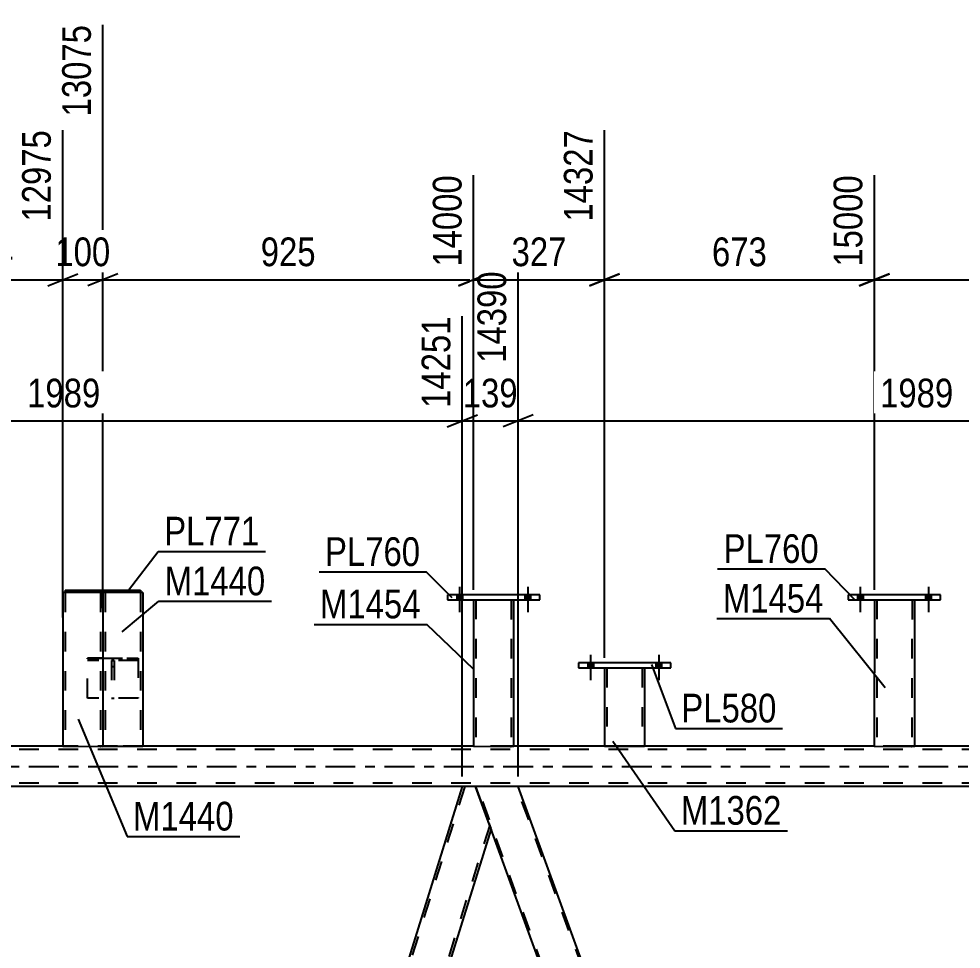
# Model space of a CAD drawing. Header units: millimetres. Extents: x -45 to 796, y -433 to 161.
# Drawn here: x 525.8 to 619.8, y -18.2 to 74.6 of the extents above; entities that cross this region are included whole.
import ezdxf

# ---------------------------------------------------------------- set-up
doc = ezdxf.new("R2010")
doc.units = ezdxf.units.MM
doc.linetypes.add('DXK_LINE_DOT2', pattern=[3.9198, 1.9599, -1.9599])
doc.linetypes.add('DXK_LINE_DOT3', pattern=[5.9187, 2.979, -0.9799, 0.9799, -0.9799])
doc.styles.add('Arial Narrow', font='ARIALN.TTF', dxfattribs={"height": 0.2})

# ---------------------------------------------------------------- blocks, each defined once
blk = doc.blocks.new('Part-814760973-3890 - 3734')
at = {"color": 2, "linetype": 'Continuous'}
for p, q in [((581.626, 10.324), (581.626, 9.844)), ((590.826, 10.324), (581.626, 10.324)), ((581.626, 9.844), (590.826, 9.844)), ((590.826, 9.844), (590.826, 10.324))]:
    blk.add_line(p, q, dxfattribs=at)
blk = doc.blocks.new('Bolt-814760973-3817 - 3734')
at = {"linetype": 'Continuous'}
for points in [[(609.47, 16.64), (610.03, 16.639), (610.03, 17.119), (609.47, 17.12)], [(609.47, 16.64), (610.03, 16.639), (610.03, 17.119), (609.47, 17.12)], [(616.27, 16.637), (616.83, 16.637), (616.83, 17.117), (616.27, 17.117)], [(616.27, 16.637), (616.83, 16.637), (616.83, 17.117), (616.27, 17.117)]]:
    blk.add_hatch(color=1, dxfattribs=at).paths.add_polyline_path(points)
at = {"color": 1, "linetype": 'Continuous'}
for p, q in [((609.75, 17.919), (609.75, 15.399)), ((609.75, 17.919), (609.75, 15.399)), ((616.55, 17.917), (616.55, 15.397)), ((616.55, 17.917), (616.55, 15.397)), ((609.47, 17.12), (609.47, 16.64)), ((609.47, 17.12), (609.47, 16.64)), ((610.03, 17.119), (610.03, 16.639)), ((610.03, 17.119), (610.03, 16.639)), ((616.27, 17.117), (616.27, 16.637)), ((616.27, 17.117), (616.27, 16.637)), ((616.83, 17.117), (616.83, 16.637)), ((616.83, 17.117), (616.83, 16.637))]:
    blk.add_line(p, q, dxfattribs=at)
blk = doc.blocks.new('Part-814760973-3955 - 3734')
at = {"color": 2, "linetype": 'Continuous'}
for p, q in [((571.15, 16.639), (571.146, 2)), ((575.15, 16.638), (575.146, 1.999)), ((571.146, 2), (575.146, 1.999))]:
    blk.add_line(p, q, dxfattribs=at)
at = {"color": 7, "linetype": 'DXK_LINE_DOT2'}
for p, q in [((571.15, 16.639), (575.15, 16.638)), ((571.39, 16.639), (571.386, 2)), ((574.91, 16.638), (574.906, 1.999)), ((574.849, 1.999), (574.887, 1.999)), ((574.849, 1.999), (574.887, 1.999)), ((574.887, 1.999), (574.906, 1.999)), ((574.887, 1.999), (574.906, 1.999))]:
    blk.add_line(p, q, dxfattribs=at)
blk = doc.blocks.new('Part-814760973-4137 - 3734')
at = {"color": 2, "linetype": 'Continuous'}
for p, q in [((575.602, -2), (571.345, -2)), ((617.97, -118.404), (575.602, -2)), ((613.713, -118.404), (572.875, -6.201))]:
    blk.add_line(p, q, dxfattribs=at)
at = {"color": 7, "linetype": 'DXK_LINE_DOT2'}
for p, q in [((571.345, -2), (572.875, -6.201)), ((615.636, -123.22), (571.516, -2)), ((619.552, -123.22), (575.432, -2)), ((615.466, -123.22), (613.713, -118.404)), ((619.723, -123.22), (617.97, -118.404)), ((619.723, -123.22), (615.466, -123.22))]:
    blk.add_line(p, q, dxfattribs=at)
blk = doc.blocks.new('Bolt-814760973-3960 - 3734')
at = {"linetype": 'Continuous'}
for points in [[(582.546, 9.844), (583.106, 9.844), (583.106, 10.324), (582.546, 10.324)], [(582.546, 9.844), (583.106, 9.844), (583.106, 10.324), (582.546, 10.324)], [(589.346, 9.844), (589.906, 9.844), (589.906, 10.324), (589.346, 10.324)], [(589.346, 9.844), (589.906, 9.844), (589.906, 10.324), (589.346, 10.324)]]:
    blk.add_hatch(color=1, dxfattribs=at).paths.add_polyline_path(points)
at = {"color": 1, "linetype": 'Continuous'}
for p, q in [((582.826, 11.124), (582.826, 8.604)), ((582.826, 11.124), (582.826, 8.604)), ((589.626, 11.124), (589.626, 8.604)), ((589.626, 11.124), (589.626, 8.604)), ((582.546, 10.324), (582.546, 9.844)), ((582.546, 10.324), (582.546, 9.844)), ((583.106, 10.324), (583.106, 9.844)), ((583.106, 10.324), (583.106, 9.844)), ((589.346, 10.324), (589.346, 9.844)), ((589.346, 10.324), (589.346, 9.844)), ((589.906, 10.324), (589.906, 9.844)), ((589.906, 10.324), (589.906, 9.844))]:
    blk.add_line(p, q, dxfattribs=at)
blk = doc.blocks.new('Bolt-814760973-3961 - 3734')
at = {"linetype": 'Continuous'}
for points in [[(569.47, 16.64), (570.03, 16.639), (570.03, 17.119), (569.47, 17.12)], [(569.47, 16.64), (570.03, 16.639), (570.03, 17.119), (569.47, 17.12)], [(576.27, 16.637), (576.83, 16.637), (576.83, 17.117), (576.27, 17.117)], [(576.27, 16.637), (576.83, 16.637), (576.83, 17.117), (576.27, 17.117)]]:
    blk.add_hatch(color=1, dxfattribs=at).paths.add_polyline_path(points)
at = {"color": 1, "linetype": 'Continuous'}
for p, q in [((569.751, 17.919), (569.75, 15.399)), ((569.751, 17.919), (569.75, 15.399)), ((576.551, 17.917), (576.55, 15.397)), ((576.551, 17.917), (576.55, 15.397)), ((569.47, 17.12), (569.47, 16.64)), ((569.47, 17.12), (569.47, 16.64)), ((570.03, 17.119), (570.03, 16.639)), ((570.03, 17.119), (570.03, 16.639)), ((576.27, 17.117), (576.27, 16.637)), ((576.27, 17.117), (576.27, 16.637)), ((576.83, 17.117), (576.83, 16.637)), ((576.83, 17.117), (576.83, 16.637))]:
    blk.add_line(p, q, dxfattribs=at)
blk = doc.blocks.new('Part-814760973-4047 - 3734')
at = {"color": 2, "linetype": 'Continuous'}
for p, q in [((570.028, -2), (533.325, -119.75)), ((571.345, -2), (570.028, -2)), ((572.875, -6.201), (571.345, -2)), ((572.893, -6.25), (536.433, -123.22)), ((534.588, -123.22), (533.343, -119.799))]:
    blk.add_line(p, q, dxfattribs=at)
at = {"color": 7, "linetype": 'DXK_LINE_DOT2'}
for p, q in [((570.279, -2), (533.461, -120.122)), ((572.757, -5.878), (536.182, -123.22)), ((572.893, -6.25), (572.875, -6.201)), ((572.893, -6.25), (572.875, -6.201)), ((533.325, -119.75), (533.343, -119.799)), ((536.433, -123.22), (534.588, -123.22))]:
    blk.add_line(p, q, dxfattribs=at)
blk = doc.blocks.new('Part-814760973-4363 - 3734')
at = {"color": 2, "linetype": 'Continuous'}
for p, q in [((534.153, 17.358), (534.151, 2)), ((538.079, 17.358), (534.227, 17.358)), ((538.153, 17.358), (538.151, 2)), ((534.151, 2), (538.151, 2))]:
    blk.add_line(p, q, dxfattribs=at)
at = {"color": 7, "linetype": 'DXK_LINE_DOT2'}
for p, q in [((534.19, 17.358), (534.153, 17.358)), ((534.153, 17.358), (534.19, 17.358)), ((534.227, 17.358), (534.19, 17.358)), ((534.19, 17.358), (534.227, 17.358)), ((534.393, 17.358), (534.391, 2)), ((537.895, 17.358), (537.913, 17.358)), ((537.913, 17.358), (537.911, 2)), ((538.117, 17.358), (538.079, 17.358)), ((538.117, 17.358), (538.079, 17.358)), ((538.153, 17.358), (538.117, 17.358)), ((538.117, 17.358), (538.153, 17.358)), ((537.892, 2), (537.854, 2)), ((537.892, 2), (537.854, 2)), ((537.911, 2), (537.892, 2)), ((537.892, 2), (537.911, 2))]:
    blk.add_line(p, q, dxfattribs=at)
blk = doc.blocks.new('Part-814760973-4082 - 3734')
at = {"color": 2, "linetype": 'Continuous'}
for p, q in [((490.468, -2), (486.211, -2)), ((533.343, -119.799), (490.468, -2)), ((530.332, -123.22), (487.74, -6.201))]:
    blk.add_line(p, q, dxfattribs=at)
at = {"color": 7, "linetype": 'DXK_LINE_DOT2'}
for p, q in [((486.211, -2), (487.74, -6.201)), ((530.502, -123.22), (486.382, -2)), ((534.418, -123.22), (490.298, -2)), ((534.588, -123.22), (533.343, -119.799)), ((530.332, -123.22), (534.588, -123.22))]:
    blk.add_line(p, q, dxfattribs=at)
blk = doc.blocks.new('Part-814760973-4093 - 3734')
at = {"color": 2, "linetype": 'Continuous'}
for p, q in [((530.148, 2), (518.778, 2)), ((534.151, 2), (534.148, 2)), ((571.146, 2), (538.151, 2)), ((611.145, 2), (575.146, 2)), ((651.145, 2), (615.145, 2)), ((570.028, -2), (490.468, -2)), ((655.162, -2), (575.602, -2))]:
    blk.add_line(p, q, dxfattribs=at)
at = {"color": 7, "linetype": 'DXK_LINE_DOT2'}
for p, q in [((715.922, 2), (530.148, 2)), ((538.151, 2), (534.151, 2)), ((575.146, 2), (571.146, 2)), ((615.145, 2), (611.145, 2)), ((715.922, 1.68), (0, 1.68)), ((715.922, -1.68), (0, -1.68)), ((575.602, -2), (570.028, -2))]:
    blk.add_line(p, q, dxfattribs=at)
at = {"color": 7, "linetype": 'DXK_LINE_DOT3'}
blk.add_line((0, 0), (715.922, 0), dxfattribs=at)
blk = doc.blocks.new('Part-814760973-4132 - 3734')
at = {"color": 7, "linetype": 'DXK_LINE_DOT2'}
for p, q in [((655.413, -2), (618.595, -120.122)), ((657.891, -5.878), (621.316, -123.22)), ((658.027, -6.25), (658.009, -6.201)), ((658.027, -6.25), (658.009, -6.201)), ((618.879, -118.404), (618.46, -119.749)), ((623.069, -118.404), (621.568, -123.22)), ((619.723, -123.22), (618.46, -119.749)), ((621.568, -123.22), (619.723, -123.22))]:
    blk.add_line(p, q, dxfattribs=at)
at = {"color": 2, "linetype": 'Continuous'}
for p, q in [((655.162, -2), (618.879, -118.404)), ((656.48, -2), (655.162, -2)), ((658.009, -6.201), (656.48, -2)), ((658.027, -6.25), (623.069, -118.404))]:
    blk.add_line(p, q, dxfattribs=at)
blk = doc.blocks.new('Part-814760973-4218 - 3734')
at = {"color": 2, "linetype": 'Continuous'}
for p, q in [((568.55, 17.12), (568.55, 16.64)), ((577.75, 17.117), (568.55, 17.12)), ((577.75, 16.637), (577.75, 17.117)), ((568.55, 16.64), (577.75, 16.637))]:
    blk.add_line(p, q, dxfattribs=at)
blk = doc.blocks.new('Part-814760973-4283 - 3734')
at = {"color": 2, "linetype": 'Continuous'}
for p, q in [((530.153, 17.359), (530.148, 2)), ((534.079, 17.358), (530.153, 17.359)), ((534.153, 17.358), (534.148, 1.999)), ((530.148, 2), (534.148, 1.999))]:
    blk.add_line(p, q, dxfattribs=at)
at = {"color": 7, "linetype": 'DXK_LINE_DOT2'}
for p, q in [((530.393, 17.359), (530.388, 2)), ((533.895, 17.358), (533.913, 17.358)), ((533.913, 17.358), (533.908, 1.999)), ((534.117, 17.358), (534.079, 17.358)), ((534.117, 17.358), (534.079, 17.358)), ((534.153, 17.358), (534.117, 17.358)), ((534.117, 17.358), (534.153, 17.358)), ((533.89, 1.999), (533.852, 1.999)), ((533.89, 1.999), (533.852, 1.999)), ((533.908, 1.999), (533.89, 1.999)), ((533.89, 1.999), (533.908, 1.999))]:
    blk.add_line(p, q, dxfattribs=at)
blk = doc.blocks.new('Part-814760973-4444 - 3734')
at = {"color": 7, "linetype": 'DXK_LINE_DOT2'}
for p, q in [((535.024, 10.561), (535.264, 10.561)), ((535.024, 10.561), (535.024, 6.801)), ((535.264, 10.561), (535.024, 10.561)), ((535.264, 10.561), (535.264, 6.801)), ((535.024, 9.961), (535.264, 9.961)), ((535.024, 6.801), (535.264, 6.801))]:
    blk.add_line(p, q, dxfattribs=at)
blk = doc.blocks.new('Part-814760973-4432 - 3734')
at = {"color": 2, "linetype": 'Continuous'}
for p, q in [((608.55, 17.12), (608.55, 16.64)), ((617.75, 17.117), (608.55, 17.12)), ((617.75, 16.637), (617.75, 17.117)), ((608.55, 16.64), (617.75, 16.637))]:
    blk.add_line(p, q, dxfattribs=at)
blk = doc.blocks.new('Part-814760973-4358 - 3734')
at = {"color": 2, "linetype": 'Continuous'}
for p, q in [((530.393, 17.599), (530.393, 17.359)), ((530.393, 17.599), (537.915, 17.598)), ((534.227, 17.358), (534.079, 17.358)), ((537.915, 17.598), (537.915, 17.358))]:
    blk.add_line(p, q, dxfattribs=at)
at = {"color": 7, "linetype": 'DXK_LINE_DOT2'}
for p, q in [((534.079, 17.358), (530.393, 17.359)), ((537.915, 17.358), (534.227, 17.358))]:
    blk.add_line(p, q, dxfattribs=at)
blk = doc.blocks.new('Part-814760973-4437 - 3734')
at = {"color": 2, "linetype": 'Continuous'}
for p, q in [((611.15, 16.639), (611.145, 2)), ((615.15, 16.638), (615.145, 1.999)), ((611.145, 2), (615.145, 1.999))]:
    blk.add_line(p, q, dxfattribs=at)
at = {"color": 7, "linetype": 'DXK_LINE_DOT2'}
for p, q in [((611.15, 16.639), (615.15, 16.638)), ((611.39, 16.639), (611.385, 2)), ((614.91, 16.638), (614.905, 1.999)), ((614.849, 1.999), (614.887, 1.999)), ((614.849, 1.999), (614.887, 1.999)), ((614.887, 1.999), (614.905, 1.999)), ((614.887, 1.999), (614.905, 1.999))]:
    blk.add_line(p, q, dxfattribs=at)
blk = doc.blocks.new('Part-814760973-4445 - 3734')
at = {"color": 7, "linetype": 'DXK_LINE_DOT2'}
for p, q in [((534.151, 10.801), (532.626, 10.801)), ((532.626, 6.801), (532.626, 10.801)), ((532.626, 10.801), (537.666, 10.801)), ((537.666, 10.561), (532.626, 10.561)), ((537.666, 10.561), (532.626, 10.561)), ((534.152, 10.801), (537.666, 10.801)), ((537.666, 10.801), (537.666, 6.801)), ((537.666, 6.801), (532.626, 6.801))]:
    blk.add_line(p, q, dxfattribs=at)
at = {"color": 2, "linetype": 'Continuous'}
for p, q in [((534.152, 10.801), (534.151, 10.801)), ((534.151, 6.801), (534.15, 6.801))]:
    blk.add_line(p, q, dxfattribs=at)
blk = doc.blocks.new('Part-814760973-4460 - 3734')
at = {"color": 2, "linetype": 'Continuous'}
for p, q in [((584.226, 9.844), (584.226, 2.001)), ((588.226, 9.844), (588.226, 2.001)), ((584.226, 2.001), (588.226, 2.001))]:
    blk.add_line(p, q, dxfattribs=at)
at = {"color": 7, "linetype": 'DXK_LINE_DOT2'}
for p, q in [((584.226, 9.844), (588.226, 9.844)), ((584.466, 9.844), (584.466, 2.001)), ((587.986, 9.844), (587.986, 2.001)), ((587.93, 2.001), (587.968, 2.001)), ((587.93, 2.001), (587.968, 2.001)), ((587.968, 2.001), (587.986, 2.001)), ((587.968, 2.001), (587.986, 2.001))]:
    blk.add_line(p, q, dxfattribs=at)
blk = doc.blocks.new('StraightDimension-814760973-14089 - 3734')
at = {"color": 7, "linetype": 'Continuous'}
for p, q in [((584.226, 10.844), (584.226, 63.526)), ((611.15, 17.639), (611.15, 59.026)), ((585.726, 49.186), (582.726, 47.986)), ((609.65, 47.986), (612.65, 49.186)), ((584.226, 48.586), (611.15, 48.586))]:
    blk.add_line(p, q, dxfattribs=at)
at = {"color": 0}
blk.add_wipeout([(601.03, 49.336), (601.03, 53.536), (594.346, 53.536), (594.346, 49.336)], dxfattribs=at)
at = {"color": 3, "style": 'Arial Narrow'}
blk.add_text('673', height=2.8633, dxfattribs=at).set_placement((594.946, 49.936))
at = {"color": 0, "linetype": 'Continuous'}
blk.add_wipeout([(610.55, 59.626), (606.35, 59.626), (606.35, 49.286), (610.55, 49.286)], dxfattribs=at)
at = {"color": 3, "linetype": 'Continuous', "style": 'Arial Narrow'}
blk.add_text('15000', height=2.8633, rotation=90.00021, dxfattribs=at).set_placement((609.95, 49.886))
blk = doc.blocks.new('StraightDimension-814760973-14091 - 3734')
at = {"color": 7, "linetype": 'Continuous'}
for p, q in [((534.152, 15.805), (534.152, 74.026)), ((571.15, 17.639), (571.15, 59.026)), ((535.652, 49.186), (532.652, 47.986)), ((569.65, 47.986), (572.65, 49.186)), ((534.152, 48.586), (571.15, 48.586))]:
    blk.add_line(p, q, dxfattribs=at)
at = {"color": 0}
blk.add_wipeout([(555.993, 49.336), (555.993, 53.536), (549.309, 53.536), (549.309, 49.336)], dxfattribs=at)
at = {"color": 3, "style": 'Arial Narrow'}
blk.add_text('925', height=2.8633, dxfattribs=at).set_placement((549.909, 49.936))
at = {"color": 0, "linetype": 'Continuous'}
blk.add_wipeout([(570.55, 59.626), (566.35, 59.626), (566.35, 49.286), (570.55, 49.286)], dxfattribs=at)
at = {"color": 3, "linetype": 'Continuous', "style": 'Arial Narrow'}
blk.add_text('14000', height=2.8633, rotation=90.00021, dxfattribs=at).set_placement((569.95, 49.886))
blk = doc.blocks.new('StraightDimension-814760973-14092 - 3734')
at = {"color": 7, "linetype": 'Continuous'}
for p, q in [((534.152, 15.805), (534.152, 74.026)), ((530.152, 14.852), (530.152, 63.526)), ((528.652, 47.986), (531.652, 49.186)), ((535.652, 49.186), (532.652, 47.986)), ((530.152, 48.586), (534.152, 48.586))]:
    blk.add_line(p, q, dxfattribs=at)
at = {"color": 0, "linetype": 'Continuous'}
blk.add_wipeout([(533.552, 74.626), (529.352, 74.626), (529.352, 64.286), (533.552, 64.286)], dxfattribs=at)
at = {"color": 3, "linetype": 'Continuous', "style": 'Arial Narrow'}
blk.add_text('13075', height=2.8633, rotation=90.00021, dxfattribs=at).set_placement((532.952, 64.886))
at = {"color": 0}
blk.add_wipeout([(535.494, 49.336), (535.494, 53.536), (528.81, 53.536), (528.81, 49.336)], dxfattribs=at)
at = {"color": 3, "style": 'Arial Narrow'}
blk.add_text('100', height=2.8633, dxfattribs=at).set_placement((529.41, 49.936))
blk = doc.blocks.new('StraightDimension-814760973-5385 - 3734')
at = {"color": 7, "linetype": 'Continuous'}
for p, q in [((575.602, -1), (575.602, 49.428)), ((570.028, -1), (570.028, 44.928)), ((568.528, 33.888), (571.528, 35.088)), ((577.102, 35.088), (574.102, 33.888)), ((570.028, 34.488), (575.602, 34.488))]:
    blk.add_line(p, q, dxfattribs=at)
at = {"color": 0}
blk.add_wipeout([(576.157, 35.238), (576.157, 39.438), (569.473, 39.438), (569.473, 35.238)], dxfattribs=at)
at = {"color": 3, "style": 'Arial Narrow'}
blk.add_text('139', height=2.8633, dxfattribs=at).set_placement((570.073, 35.838))
at = {"color": 0, "linetype": 'Continuous'}
blk.add_wipeout([(575.002, 50.028), (570.802, 50.028), (570.802, 39.688), (575.002, 39.688)], dxfattribs=at)
at = {"color": 3, "linetype": 'Continuous', "style": 'Arial Narrow'}
blk.add_text('14390', height=2.8633, rotation=90.00021, dxfattribs=at).set_placement((574.402, 40.288))
blk = doc.blocks.new('StraightDimension-814760973-14088 - 3734')
at = {"color": 7, "linetype": 'Continuous'}
for p, q in [((611.15, 17.639), (611.15, 59.026)), ((635.307, 10.844), (635.307, 59.026)), ((612.65, 49.186), (609.65, 47.986)), ((633.807, 47.986), (636.807, 49.186)), ((611.15, 48.586), (635.307, 48.586))]:
    blk.add_line(p, q, dxfattribs=at)
at = {"color": 0}
blk.add_wipeout([(626.571, 49.336), (626.571, 53.536), (619.886, 53.536), (619.886, 49.336)], dxfattribs=at)
at = {"color": 3, "style": 'Arial Narrow'}
blk.add_text('604', height=2.8633, dxfattribs=at).set_placement((620.486, 49.936))
at = {"color": 0, "linetype": 'Continuous'}
blk.add_wipeout([(634.707, 59.626), (630.507, 59.626), (630.507, 49.286), (634.707, 49.286)], dxfattribs=at)
at = {"color": 3, "linetype": 'Continuous', "style": 'Arial Narrow'}
blk.add_text('15604', height=2.8633, rotation=90.00021, dxfattribs=at).set_placement((634.107, 49.886))
blk = doc.blocks.new('StraightDimension-814760973-5409 - 3734')
at = {"color": 7, "linetype": 'Continuous'}
for p, q in [((490.468, -1), (490.468, 49.428)), ((570.028, -1), (570.028, 44.928)), ((491.968, 35.088), (488.968, 33.888)), ((568.528, 33.888), (571.528, 35.088)), ((490.468, 34.488), (570.028, 34.488))]:
    blk.add_line(p, q, dxfattribs=at)
at = {"color": 0}
blk.add_wipeout([(534.504, 35.238), (534.504, 39.438), (525.992, 39.438), (525.992, 35.238)], dxfattribs=at)
at = {"color": 3, "style": 'Arial Narrow'}
blk.add_text('1989', height=2.8633, dxfattribs=at).set_placement((526.592, 35.838))
at = {"color": 0, "linetype": 'Continuous'}
blk.add_wipeout([(569.428, 45.528), (565.228, 45.528), (565.228, 35.188), (569.428, 35.188)], dxfattribs=at)
at = {"color": 3, "linetype": 'Continuous', "style": 'Arial Narrow'}
blk.add_text('14251', height=2.8633, rotation=90.00021, dxfattribs=at).set_placement((568.828, 35.788))
blk = doc.blocks.new('StraightDimension-814760973-5361 - 3734')
at = {"color": 7, "linetype": 'Continuous'}
for p, q in [((575.602, -1), (575.602, 49.428)), ((655.162, -1), (655.162, 44.928)), ((577.102, 35.088), (574.102, 33.888)), ((653.662, 33.888), (656.662, 35.088)), ((575.602, 34.488), (655.162, 34.488))]:
    blk.add_line(p, q, dxfattribs=at)
at = {"color": 0}
blk.add_wipeout([(619.638, 35.238), (619.638, 39.438), (611.126, 39.438), (611.126, 35.238)], dxfattribs=at)
at = {"color": 3, "style": 'Arial Narrow'}
blk.add_text('1989', height=2.8633, dxfattribs=at).set_placement((611.726, 35.838))
at = {"color": 0, "linetype": 'Continuous'}
blk.add_wipeout([(654.562, 45.528), (650.362, 45.528), (650.362, 35.188), (654.562, 35.188)], dxfattribs=at)
at = {"color": 3, "linetype": 'Continuous', "style": 'Arial Narrow'}
blk.add_text('16379', height=2.8633, rotation=90.00021, dxfattribs=at).set_placement((653.962, 35.788))
blk = doc.blocks.new('StraightDimension-814760973-14090 - 3734')
at = {"color": 7, "linetype": 'Continuous'}
for p, q in [((584.226, 10.844), (584.226, 63.526)), ((571.15, 17.639), (571.15, 59.026)), ((572.65, 49.186), (569.65, 47.986)), ((582.726, 47.986), (585.726, 49.186)), ((571.15, 48.586), (584.226, 48.586))]:
    blk.add_line(p, q, dxfattribs=at)
at = {"color": 0}
blk.add_wipeout([(581.03, 49.336), (581.03, 53.536), (574.346, 53.536), (574.346, 49.336)], dxfattribs=at)
at = {"color": 3, "style": 'Arial Narrow'}
blk.add_text('327', height=2.8633, dxfattribs=at).set_placement((574.946, 49.936))
at = {"color": 0, "linetype": 'Continuous'}
blk.add_wipeout([(583.626, 64.126), (579.426, 64.126), (579.426, 53.786), (583.626, 53.786)], dxfattribs=at)
at = {"color": 3, "linetype": 'Continuous', "style": 'Arial Narrow'}
blk.add_text('14327', height=2.8633, rotation=90.00021, dxfattribs=at).set_placement((583.026, 54.386))
blk = doc.blocks.new('StraightDimension-814760973-14093 - 3734')
at = {"color": 7, "linetype": 'Continuous'}
for p, q in [((530.152, 14.852), (530.152, 63.526)), ((514.778, 10.827), (514.778, 59.026)), ((516.278, 49.186), (513.278, 47.986)), ((528.652, 47.986), (531.652, 49.186)), ((514.778, 48.586), (530.152, 48.586))]:
    blk.add_line(p, q, dxfattribs=at)
at = {"color": 0}
blk.add_wipeout([(525.807, 49.336), (525.807, 53.536), (519.123, 53.536), (519.123, 49.336)], dxfattribs=at)
at = {"color": 3, "style": 'Arial Narrow'}
blk.add_text('384', height=2.8633, dxfattribs=at).set_placement((519.723, 49.936))
at = {"color": 0, "linetype": 'Continuous'}
blk.add_wipeout([(529.552, 64.126), (525.352, 64.126), (525.352, 53.786), (529.552, 53.786)], dxfattribs=at)
at = {"color": 3, "linetype": 'Continuous', "style": 'Arial Narrow'}
blk.add_text('12975', height=2.8633, rotation=90.00021, dxfattribs=at).set_placement((528.952, 54.386))
blk = doc.blocks.new('Mark-814760973-3886 - 3734')
at = {"color": 30, "linetype": 'Continuous'}
for p, q in [((588.914, 10.164), (591.288, 3.784)), ((591.288, 3.784), (601.992, 3.784))]:
    blk.add_line(p, q, dxfattribs=at)
at = {"color": 0}
blk.add_wipeout([(601.392, 4.384), (601.392, 7.384), (591.888, 7.384), (591.888, 4.384)], dxfattribs=at)
blk.add_wipeout([(601.392, 4.384), (601.392, 7.384), (591.888, 7.384), (591.888, 4.384)], dxfattribs=at)
at = {"color": 3, "style": 'Arial Narrow'}
blk.add_text('PL580', height=2.8633, dxfattribs=at).set_placement((591.888, 4.384))
blk = doc.blocks.new('Mark-814760973-3951 - 3734')
at = {"color": 30, "linetype": 'Continuous'}
for p in [(555.224, 14.177), (571.148, 9.709)]:
    blk.add_line(p, (566.476, 14.177), dxfattribs=at)
at = {"color": 0}
blk.add_wipeout([(565.876, 14.777), (565.876, 17.777), (555.824, 17.777), (555.824, 14.777)], dxfattribs=at)
blk.add_wipeout([(565.876, 14.777), (565.876, 17.777), (555.824, 17.777), (555.824, 14.777)], dxfattribs=at)
at = {"color": 3, "style": 'Arial Narrow'}
blk.add_text('M1454', height=2.8633, dxfattribs=at).set_placement((555.824, 14.777))
blk = doc.blocks.new('Mark-814760973-4354 - 3734')
at = {"color": 30, "linetype": 'Continuous'}
for p, q in [((536.721, 17.598), (539.673, 21.45)), ((539.673, 21.45), (550.377, 21.45))]:
    blk.add_line(p, q, dxfattribs=at)
at = {"color": 0}
blk.add_wipeout([(549.777, 22.05), (549.777, 25.05), (540.273, 25.05), (540.273, 22.05)], dxfattribs=at)
blk.add_wipeout([(549.777, 22.05), (549.777, 25.05), (540.273, 25.05), (540.273, 22.05)], dxfattribs=at)
at = {"color": 3, "style": 'Arial Narrow'}
blk.add_text('PL771', height=2.8633, dxfattribs=at).set_placement((540.273, 22.05))
blk = doc.blocks.new('Mark-814760973-4359 - 3734')
at = {"color": 30, "linetype": 'Continuous'}
for p, q in [((536.089, 13.433), (539.721, 16.477)), ((539.721, 16.477), (550.973, 16.477))]:
    blk.add_line(p, q, dxfattribs=at)
at = {"color": 0}
blk.add_wipeout([(550.373, 17.077), (550.373, 20.077), (540.321, 20.077), (540.321, 17.077)], dxfattribs=at)
blk.add_wipeout([(550.373, 17.077), (550.373, 20.077), (540.321, 20.077), (540.321, 17.077)], dxfattribs=at)
at = {"color": 3, "style": 'Arial Narrow'}
blk.add_text('M1440', height=2.8633, dxfattribs=at).set_placement((540.321, 17.077))
blk = doc.blocks.new('Mark-814760973-4279 - 3734')
at = {"color": 30, "linetype": 'Continuous'}
for p, q in [((531.701, 4.697), (536.565, -7.005)), ((536.565, -7.005), (547.817, -7.005))]:
    blk.add_line(p, q, dxfattribs=at)
at = {"color": 0}
blk.add_wipeout([(547.217, -6.405), (547.217, -3.405), (537.165, -3.405), (537.165, -6.405)], dxfattribs=at)
blk.add_wipeout([(547.217, -6.405), (547.217, -3.405), (537.165, -3.405), (537.165, -6.405)], dxfattribs=at)
at = {"color": 3, "style": 'Arial Narrow'}
blk.add_text('M1440', height=2.8633, dxfattribs=at).set_placement((537.165, -6.405))
blk = doc.blocks.new('Mark-814760973-4456 - 3734')
at = {"color": 30, "linetype": 'Continuous'}
for p, q in [((585.038, 2.518), (591.24, -6.425)), ((591.24, -6.425), (602.492, -6.425))]:
    blk.add_line(p, q, dxfattribs=at)
at = {"color": 0}
blk.add_wipeout([(601.892, -5.825), (601.892, -2.825), (591.84, -2.825), (591.84, -5.825)], dxfattribs=at)
blk.add_wipeout([(601.892, -5.825), (601.892, -2.825), (591.84, -2.825), (591.84, -5.825)], dxfattribs=at)
at = {"color": 3, "style": 'Arial Narrow'}
blk.add_text('M1362', height=2.8633, dxfattribs=at).set_placement((591.84, -5.825))
blk = doc.blocks.new('Mark-814760973-4428 - 3734')
at = {"color": 30, "linetype": 'Continuous'}
for p in [(595.51, 19.705), (609.202, 16.64)]:
    blk.add_line(p, (606.214, 19.705), dxfattribs=at)
at = {"color": 0}
blk.add_wipeout([(605.614, 20.305), (605.614, 23.305), (596.11, 23.305), (596.11, 20.305)], dxfattribs=at)
blk.add_wipeout([(605.614, 20.305), (605.614, 23.305), (596.11, 23.305), (596.11, 20.305)], dxfattribs=at)
at = {"color": 3, "style": 'Arial Narrow'}
blk.add_text('PL760', height=2.8633, dxfattribs=at).set_placement((596.11, 20.305))
blk = doc.blocks.new('Mark-814760973-4433 - 3734')
at = {"color": 30, "linetype": 'Continuous'}
for p in [(595.437, 14.753), (612.228, 7.845)]:
    blk.add_line(p, (606.688, 14.753), dxfattribs=at)
at = {"color": 0}
blk.add_wipeout([(606.088, 15.353), (606.088, 18.353), (596.037, 18.353), (596.037, 15.353)], dxfattribs=at)
blk.add_wipeout([(606.088, 15.353), (606.088, 18.353), (596.037, 18.353), (596.037, 15.353)], dxfattribs=at)
at = {"color": 3, "style": 'Arial Narrow'}
blk.add_text('M1454', height=2.8633, dxfattribs=at).set_placement((596.037, 15.353))
blk = doc.blocks.new('Mark-814760973-14034 - 3734')
at = {"color": 30, "linetype": 'Continuous'}
for p in [(555.724, 19.404), (569.02, 16.821)]:
    blk.add_line(p, (566.428, 19.404), dxfattribs=at)
at = {"color": 0}
blk.add_wipeout([(565.828, 20.004), (565.828, 23.004), (556.324, 23.004), (556.324, 20.004)], dxfattribs=at)
blk.add_wipeout([(565.828, 20.004), (565.828, 23.004), (556.324, 23.004), (556.324, 20.004)], dxfattribs=at)
at = {"color": 3, "style": 'Arial Narrow'}
blk.add_text('PL760', height=2.8633, dxfattribs=at).set_placement((556.324, 20.004))

msp = doc.modelspace()

# ---------------------------------------------------------------- block references
for name in ['Bolt-814760973-3961 - 3734', 'Bolt-814760973-3817 - 3734', 'Part-814760973-4283 - 3734', 'Part-814760973-4358 - 3734', 'Part-814760973-4363 - 3734', 'Part-814760973-4218 - 3734', 'Part-814760973-4432 - 3734', 'Part-814760973-3955 - 3734', 'Part-814760973-4437 - 3734', 'Part-814760973-4445 - 3734', 'Part-814760973-4444 - 3734', 'Bolt-814760973-3960 - 3734', 'Part-814760973-3890 - 3734', 'Part-814760973-4460 - 3734', 'Part-814760973-4093 - 3734', 'Part-814760973-4082 - 3734', 'Part-814760973-4047 - 3734', 'Part-814760973-4137 - 3734', 'Part-814760973-4132 - 3734']:
    msp.add_blockref(name, (0, 0))

# ---------------------------------------------------------------- next in the draw order: block references
for name in ['StraightDimension-814760973-14091 - 3734', 'StraightDimension-814760973-14089 - 3734']:
    msp.add_blockref(name, (0, 0))

# ---------------------------------------------------------------- next in the draw order: block references
for name in ['StraightDimension-814760973-14092 - 3734', 'StraightDimension-814760973-14088 - 3734', 'StraightDimension-814760973-5385 - 3734']:
    msp.add_blockref(name, (0, 0))

# ---------------------------------------------------------------- next in the draw order: block references
for name in ['StraightDimension-814760973-5409 - 3734', 'StraightDimension-814760973-5361 - 3734']:
    msp.add_blockref(name, (0, 0))

# ---------------------------------------------------------------- next in the draw order: block references
for name in ['StraightDimension-814760973-14093 - 3734', 'StraightDimension-814760973-14090 - 3734', 'Mark-814760973-4354 - 3734', 'Mark-814760973-4428 - 3734', 'Mark-814760973-3886 - 3734', 'Mark-814760973-4279 - 3734', 'Mark-814760973-4456 - 3734']:
    msp.add_blockref(name, (0, 0))

# ---------------------------------------------------------------- next in the draw order: block references
for name in ['Mark-814760973-4359 - 3734', 'Mark-814760973-4433 - 3734', 'Mark-814760973-3951 - 3734']:
    msp.add_blockref(name, (0, 0))

# ---------------------------------------------------------------- next in the draw order: block references
msp.add_blockref('Mark-814760973-14034 - 3734', (0, 0))

doc.saveas('drawing.dxf')
